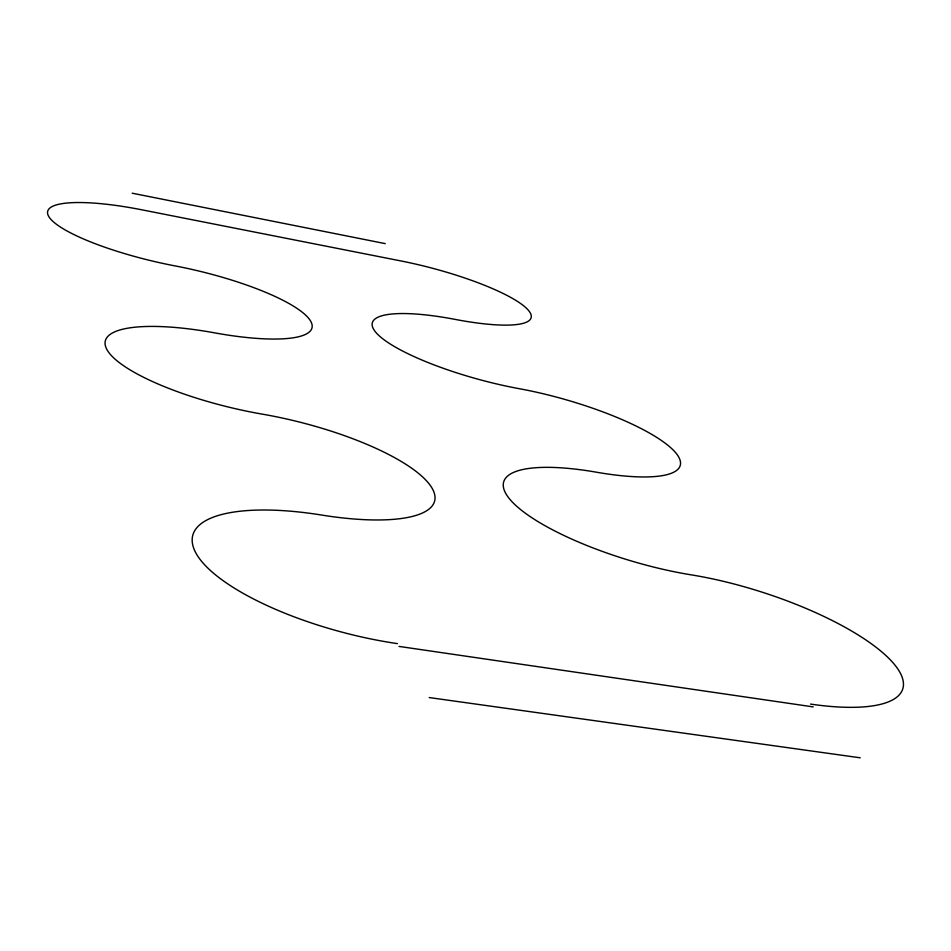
<?xml version="1.0" encoding="UTF-8"?>
<svg xmlns="http://www.w3.org/2000/svg" width="951" height="951" viewBox="0 0 951 951"><rect width="100%" height="100%" fill="white"/><g stroke="black" fill="none" stroke-linecap="round" stroke-linejoin="round"><path stroke-width="1.43" d="M429.186 697.558L860.215 757.804M399.063 646.418L813.176 706.89M132.177 193.196L385.25 243.622M397.423 643.625A169.147 55.17 14.9 0 1 196.56 554.207A169.147 55.17 14.9 0 1 321.711 515.062A149.961 43.27 14.2 0 0 432.016 488.101A149.961 43.27 14.2 0 0 262.286 414.137A134.84 34.807 13.8 0 1 107.201 350.063A134.84 34.807 13.8 0 1 214.403 332.814A122.56 28.589 13.6 0 0 310.573 321.034A122.56 28.589 13.6 0 0 174.984 265.888A112.384 23.894 13.5 0 1 48.798 216.566A112.384 23.894 13.5 0 1 141.984 209.838L401.334 261.026A107.784 22.396 14.9 0 1 527.722 309.527A107.784 22.396 14.9 0 1 455.256 319.417A117.46 26.569 15.3 0 0 376.739 333.373A117.46 26.569 15.3 0 0 519.246 388.686A129.193 31.977 15.9 0 1 674.366 451.25A129.193 31.977 15.9 0 1 596.396 472.195A143.791 39.157 16.7 0 0 511.674 501.355A143.791 39.157 16.7 0 0 691.222 574.856A162.585 48.929 17.9 0 1 891.551 661.159A162.585 48.929 17.9 0 1 810.597 704.097"/></g></svg>
